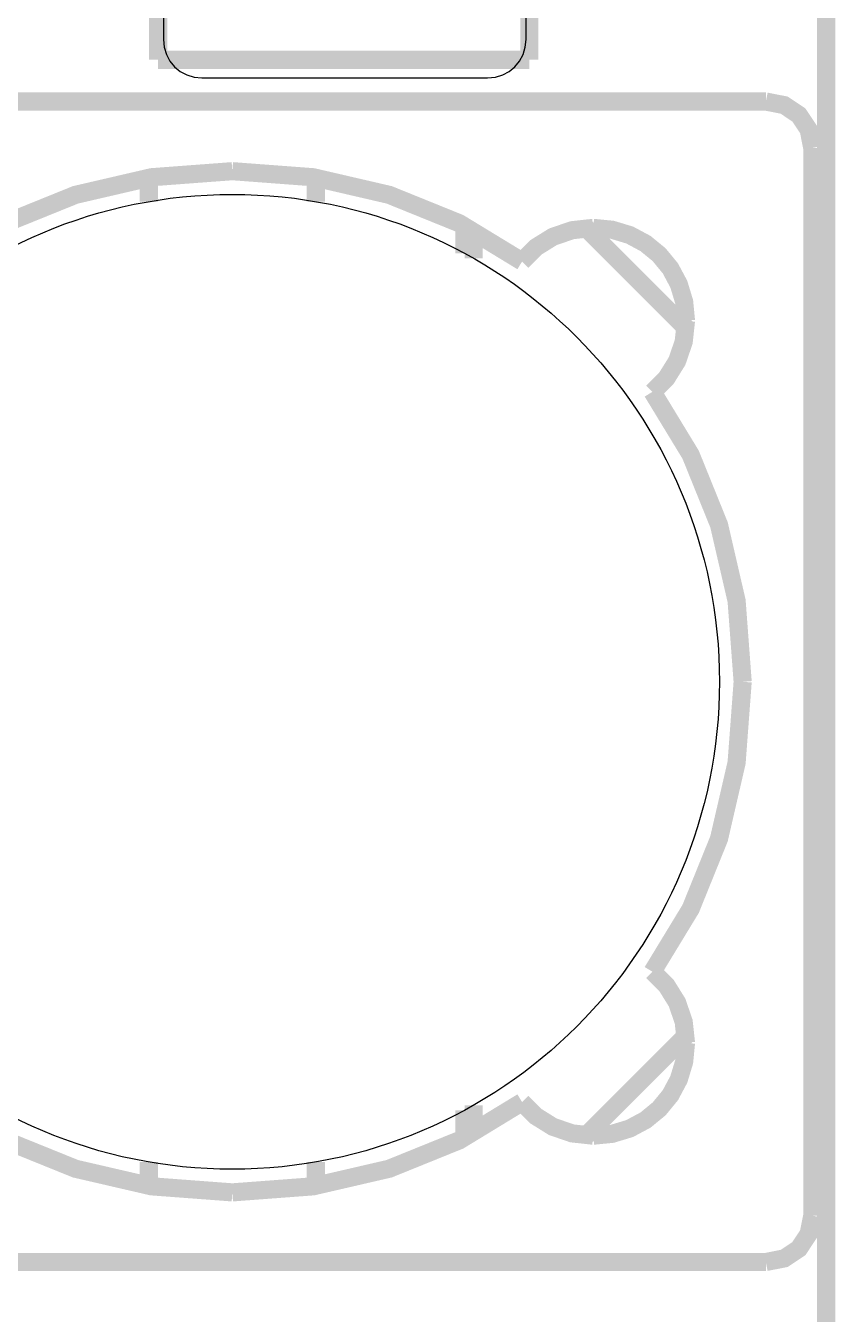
# Model space of a CAD drawing. Header units: millimetres. Extents: x 123.5 to 144.3, y 105.4 to 121.6.
# Drawn here: x 129.802 to 130.392, y 114.142 to 115.08 of the extents above; entities that cross this region are included whole.
import ezdxf

# ---------------------------------------------------------------- set-up
doc = ezdxf.new("R2010")
doc.units = ezdxf.units.MM
doc.layers.add('DESC', color=250, linetype='Continuous')

# ---------------------------------------------------------------- blocks, each defined once
blk = doc.blocks.new('mufla rampa')
at = {"const_width": 0.008}
for points in [[(146.69838, 113.21303), (146.69838, 113.4587)], [(146.86216, 113.21303), (146.86216, 113.4587), (146.69838, 113.4587)], [(146.69838, 113.21303), (146.69838, 113.4587)], [(146.86216, 113.21303), (146.86216, 113.4587), (146.69838, 113.4587)], [(146.69838, 113.21303), (146.69838, 113.4587)], [(146.86216, 113.21303), (146.86216, 113.4587), (146.69838, 113.4587)], [(146.99318, 113.43004), (146.99318, 111.99697)], [(146.99318, 113.43004), (146.99318, 111.99697)], [(146.99318, 113.43004), (146.99318, 111.99697)], [(146.86216, 113.21303), (146.69838, 113.21303)], [(146.86216, 113.21303), (146.69838, 113.21303)], [(146.86216, 113.21303), (146.69838, 113.21303)], [(146.96657, 113.19461), (146.4957, 113.19461)], [(146.96657, 113.19461), (146.4957, 113.19461)], [(146.96657, 113.19461), (146.4957, 113.19461)], [(146.96657, 113.19461), (146.97463, 113.19303), (146.98113, 113.18869), (146.98546, 113.18219), (146.98704, 113.17414)], [(146.96657, 113.19461), (146.97463, 113.19303), (146.98113, 113.18869), (146.98546, 113.18219), (146.98704, 113.17414)], [(146.96657, 113.19461), (146.97463, 113.19303), (146.98113, 113.18869), (146.98546, 113.18219), (146.98704, 113.17414)], [(146.98704, 112.70327), (146.98704, 113.17414)], [(146.98704, 112.70327), (146.98704, 113.17414)], [(146.98704, 112.70327), (146.98704, 113.17414)], [(146.73114, 113.1639), (146.69548, 113.16123), (146.66193, 113.15346), (146.63101, 113.14095), (146.60326, 113.12407)], [(146.73114, 113.1639), (146.69548, 113.16123), (146.66193, 113.15346), (146.63101, 113.14095), (146.60326, 113.12407)], [(146.73114, 113.1639), (146.69548, 113.16123), (146.66193, 113.15346), (146.63101, 113.14095), (146.60326, 113.12407)], [(146.69429, 113.16086), (146.69429, 113.15048)], [(146.69429, 113.16086), (146.69429, 113.15048)], [(146.69429, 113.16086), (146.69429, 113.15048)], [(146.73114, 113.1639), (146.76679, 113.16123), (146.80035, 113.15346), (146.83127, 113.14095), (146.85901, 113.12407)], [(146.73114, 113.1639), (146.76679, 113.16123), (146.80035, 113.15346), (146.83127, 113.14095), (146.85901, 113.12407)], [(146.73114, 113.1639), (146.76679, 113.16123), (146.80035, 113.15346), (146.83127, 113.14095), (146.85901, 113.12407)], [(146.76799, 113.15048), (146.76799, 113.16086)], [(146.76799, 113.15048), (146.76799, 113.16086)], [(146.76799, 113.15048), (146.76799, 113.16086)], [(146.8335, 113.12773), (146.8335, 113.13929)], [(146.8335, 113.12773), (146.8335, 113.13929)], [(146.8335, 113.12773), (146.8335, 113.13929)], [(146.83759, 113.12545), (146.83759, 113.13715)], [(146.83759, 113.12545), (146.83759, 113.13715)], [(146.83759, 113.12545), (146.83759, 113.13715)], [(146.89038, 113.13889), (146.88108, 113.13787), (146.87259, 113.13495), (146.86513, 113.13032), (146.85892, 113.12415)], [(146.89038, 113.13889), (146.88108, 113.13787), (146.87259, 113.13495), (146.86513, 113.13032), (146.85892, 113.12415)], [(146.89038, 113.13889), (146.88108, 113.13787), (146.87259, 113.13495), (146.86513, 113.13032), (146.85892, 113.12415)], [(146.88729, 113.13877), (146.9312, 113.09486)], [(146.88729, 113.13877), (146.9312, 113.09486)], [(146.88729, 113.13877), (146.9312, 113.09486)], [(146.89038, 113.13889), (146.89875, 113.13807), (146.90649, 113.13573), (146.91345, 113.132), (146.91949, 113.12705), (146.92444, 113.12102), (146.92816, 113.11405), (146.93051, 113.10631), (146.93132, 113.09794)], [(146.89038, 113.13889), (146.89875, 113.13807), (146.90649, 113.13573), (146.91345, 113.132), (146.91949, 113.12705), (146.92444, 113.12102), (146.92816, 113.11405), (146.93051, 113.10631), (146.93132, 113.09794)], [(146.89038, 113.13889), (146.89875, 113.13807), (146.90649, 113.13573), (146.91345, 113.132), (146.91949, 113.12705), (146.92444, 113.12102), (146.92816, 113.11405), (146.93051, 113.10631), (146.93132, 113.09794)], [(146.91659, 113.06648), (146.92275, 113.0727), (146.92739, 113.08015), (146.93031, 113.08864), (146.93132, 113.09794)], [(146.91659, 113.06648), (146.92275, 113.0727), (146.92739, 113.08015), (146.93031, 113.08864), (146.93132, 113.09794)], [(146.91659, 113.06648), (146.92275, 113.0727), (146.92739, 113.08015), (146.93031, 113.08864), (146.93132, 113.09794)], [(146.91651, 113.06658), (146.93339, 113.03883), (146.9459, 113.00791), (146.95366, 112.97436), (146.95633, 112.9387)], [(146.91651, 113.06658), (146.93339, 113.03883), (146.9459, 113.00791), (146.95366, 112.97436), (146.95633, 112.9387)], [(146.91651, 113.06658), (146.93339, 113.03883), (146.9459, 113.00791), (146.95366, 112.97436), (146.95633, 112.9387)], [(146.91651, 112.81083), (146.93339, 112.83857), (146.9459, 112.86949), (146.95366, 112.90305), (146.95633, 112.9387)], [(146.91651, 112.81083), (146.93339, 112.83857), (146.9459, 112.86949), (146.95366, 112.90305), (146.95633, 112.9387)], [(146.91651, 112.81083), (146.93339, 112.83857), (146.9459, 112.86949), (146.95366, 112.90305), (146.95633, 112.9387)], [(146.91659, 112.81092), (146.92275, 112.80471), (146.92739, 112.79725), (146.93031, 112.78876), (146.93132, 112.77946)], [(146.91659, 112.81092), (146.92275, 112.80471), (146.92739, 112.79725), (146.93031, 112.78876), (146.93132, 112.77946)], [(146.91659, 112.81092), (146.92275, 112.80471), (146.92739, 112.79725), (146.93031, 112.78876), (146.93132, 112.77946)], [(146.9312, 112.78255), (146.88729, 112.73864)], [(146.9312, 112.78255), (146.88729, 112.73864)], [(146.9312, 112.78255), (146.88729, 112.73864)], [(146.89038, 112.73852), (146.89875, 112.73933), (146.90649, 112.74168), (146.91345, 112.7454), (146.91949, 112.75036), (146.92444, 112.75639), (146.92816, 112.76335), (146.93051, 112.77109), (146.93132, 112.77946)], [(146.89038, 112.73852), (146.89875, 112.73933), (146.90649, 112.74168), (146.91345, 112.7454), (146.91949, 112.75036), (146.92444, 112.75639), (146.92816, 112.76335), (146.93051, 112.77109), (146.93132, 112.77946)], [(146.89038, 112.73852), (146.89875, 112.73933), (146.90649, 112.74168), (146.91345, 112.7454), (146.91949, 112.75036), (146.92444, 112.75639), (146.92816, 112.76335), (146.93051, 112.77109), (146.93132, 112.77946)], [(146.73114, 112.71351), (146.69548, 112.71618), (146.66193, 112.72394), (146.63101, 112.73645), (146.60326, 112.75333)], [(146.73114, 112.71351), (146.69548, 112.71618), (146.66193, 112.72394), (146.63101, 112.73645), (146.60326, 112.75333)], [(146.73114, 112.71351), (146.69548, 112.71618), (146.66193, 112.72394), (146.63101, 112.73645), (146.60326, 112.75333)], [(146.73114, 112.71351), (146.76679, 112.71618), (146.80035, 112.72394), (146.83127, 112.73645), (146.85901, 112.75333)], [(146.73114, 112.71351), (146.76679, 112.71618), (146.80035, 112.72394), (146.83127, 112.73645), (146.85901, 112.75333)], [(146.73114, 112.71351), (146.76679, 112.71618), (146.80035, 112.72394), (146.83127, 112.73645), (146.85901, 112.75333)], [(146.83759, 112.74026), (146.83759, 112.75195)], [(146.83759, 112.74026), (146.83759, 112.75195)], [(146.83759, 112.74026), (146.83759, 112.75195)], [(146.89038, 112.73852), (146.88108, 112.73953), (146.87259, 112.74245), (146.86513, 112.74709), (146.85892, 112.75326)], [(146.89038, 112.73852), (146.88108, 112.73953), (146.87259, 112.74245), (146.86513, 112.74709), (146.85892, 112.75326)], [(146.89038, 112.73852), (146.88108, 112.73953), (146.87259, 112.74245), (146.86513, 112.74709), (146.85892, 112.75326)], [(146.8335, 112.73811), (146.8335, 112.74968)], [(146.8335, 112.73811), (146.8335, 112.74968)], [(146.8335, 112.73811), (146.8335, 112.74968)], [(146.69429, 112.72692), (146.69429, 112.71654)], [(146.69429, 112.72692), (146.69429, 112.71654)], [(146.69429, 112.72692), (146.69429, 112.71654)], [(146.76799, 112.71654), (146.76799, 112.72692)], [(146.76799, 112.71654), (146.76799, 112.72692)], [(146.76799, 112.71654), (146.76799, 112.72692)], [(146.96657, 112.6828), (146.97463, 112.68438), (146.98113, 112.68871), (146.98546, 112.69521), (146.98704, 112.70327)], [(146.96657, 112.6828), (146.97463, 112.68438), (146.98113, 112.68871), (146.98546, 112.69521), (146.98704, 112.70327)], [(146.96657, 112.6828), (146.97463, 112.68438), (146.98113, 112.68871), (146.98546, 112.69521), (146.98704, 112.70327)], [(146.4957, 112.6828), (146.96657, 112.6828)], [(146.4957, 112.6828), (146.96657, 112.6828)], [(146.4957, 112.6828), (146.96657, 112.6828)]]:
    blk.add_lwpolyline(points, dxfattribs=at)
blk.add_lwpolyline([(146.70074, 113.43804), (146.70074, 113.22204), (146.70108, 113.21857), (146.70206, 113.21535), (146.7036, 113.21246), (146.70566, 113.20996), (146.70816, 113.2079), (146.71105, 113.20635), (146.71427, 113.20538), (146.71774, 113.20504), (146.84374, 113.20504), (146.84722, 113.20538), (146.85043, 113.20635), (146.85333, 113.2079), (146.85583, 113.20996), (146.85789, 113.21246), (146.85943, 113.21535), (146.86041, 113.21857), (146.86074, 113.22204), (146.86074, 113.22204), (146.86074, 113.43804)])
blk.add_circle((146.73114, 112.9387), 0.21496)
blk.add_circle((146.73114, 112.9387), 0.21496)
blk.add_circle((146.73114, 112.9387), 0.21496)

msp = doc.modelspace()

# ---------------------------------------------------------------- block references
at = {"layer": 'DESC', "xscale": 1.65, "yscale": 1.65, "zscale": 1.65}
msp.add_blockref('mufla rampa', (-112.15384, -71.74673), dxfattribs=at)

doc.saveas('drawing.dxf')
